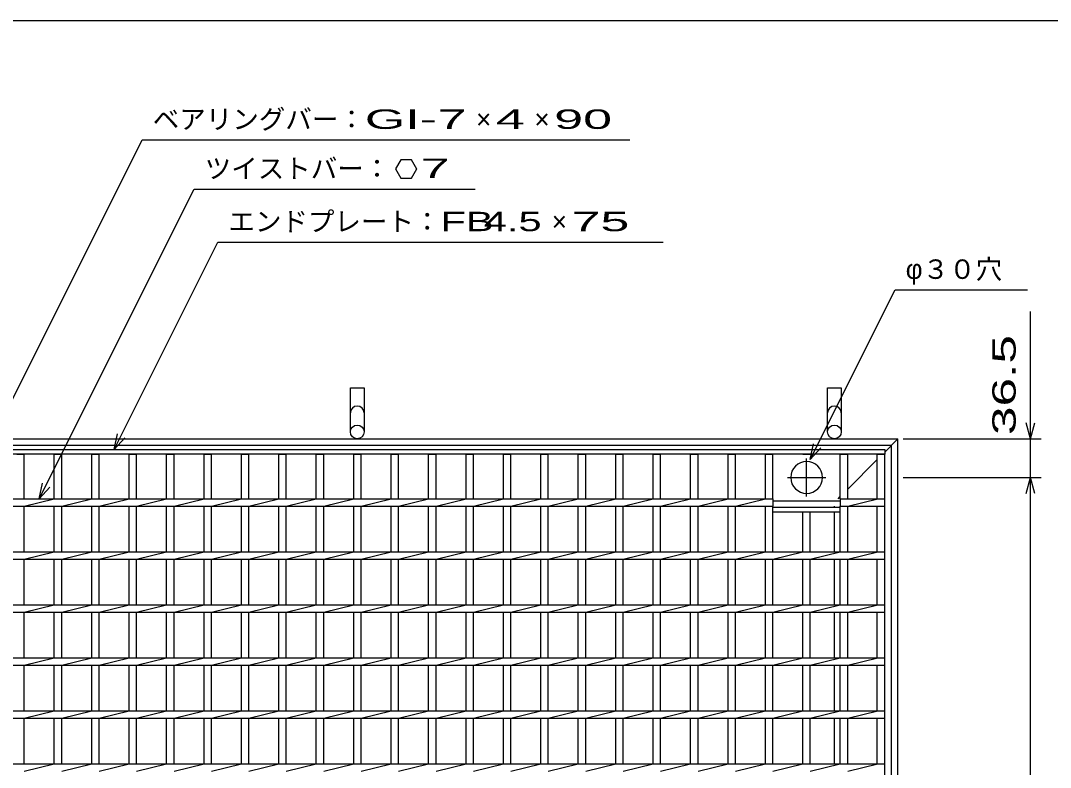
# Model space of a CAD drawing. Units: millimetres, scale not verified. Extents: x -1820 to 1731, y -1282 to 1054.
# Drawn here: x -1168 to -197, y 349 to 1054 of the extents above; entities that cross this region are included whole.
import ezdxf
from ezdxf.enums import TextEntityAlignment as Align

# ---------------------------------------------------------------- set-up
doc = ezdxf.new("R2010")
doc.units = ezdxf.units.MM
doc.header["$LTSCALE"] = 10
doc.linetypes.add('CHAIN', pattern=[18.5, 12, -1.5, 3.5, -1.5])
doc.linetypes.add('DASHED', pattern=[7.5, 6, -1.5])
for name, color, linetype, lineweight in [('0_2', 150, 'Continuous', 25), ('16', 3, 'Continuous', 25), ('19', 6, 'Continuous', 25), ('22', 4, 'Continuous', 25)]:
    doc.layers.add(name, color=color, linetype=linetype, lineweight=lineweight)
doc.styles.add('ベクトル', font='')
doc.styles.get('ベクトル').set_extended_font_data('ベクトル')

msp = doc.modelspace()

# ---------------------------------------------------------------- linework, layer by layer
at = {"layer": '0_2'}
msp.add_line((-1729, 1053.5), (1731, 1053.5), dxfattribs=at)
at = {"layer": '16'}
for p, q in [((-1348, 649), (-353, 649)), ((-353, 644.5), (-1348, 644.5)), ((-1171.5, 644.5), (-1164.5, 644.5)), ((-1164.5, 602.5), (-1164.5, 644.5)), ((-1136.2, 602.5), (-1136.2, 644.5)), ((-1136.2, 644.5), (-1129.2, 644.5)), ((-1129.2, 602.5), (-1129.2, 644.5)), ((-1100.9, 602.5), (-1100.9, 644.5)), ((-1100.9, 644.5), (-1093.9, 644.5)), ((-1093.9, 602.5), (-1093.9, 644.5)), ((-1065.6, 602.5), (-1065.6, 644.5)), ((-1065.6, 644.5), (-1058.6, 644.5)), ((-1058.6, 602.5), (-1058.6, 644.5)), ((-1030.3, 602.5), (-1030.3, 644.5)), ((-1030.3, 644.5), (-1023.3, 644.5)), ((-1023.3, 602.5), (-1023.3, 644.5)), ((-995, 602.5), (-995, 644.5)), ((-995, 644.5), (-988, 644.5)), ((-988, 602.5), (-988, 644.5)), ((-959.7, 602.5), (-959.7, 644.5)), ((-959.7, 644.5), (-952.7, 644.5)), ((-952.7, 602.5), (-952.7, 644.5)), ((-924.4, 602.5), (-924.4, 644.5)), ((-924.4, 644.5), (-917.4, 644.5)), ((-917.4, 602.5), (-917.4, 644.5)), ((-889.1, 602.5), (-889.1, 644.5)), ((-889.1, 644.5), (-882.1, 644.5)), ((-882.1, 602.5), (-882.1, 644.5)), ((-853.8, 602.5), (-853.8, 644.5)), ((-853.8, 644.5), (-846.8, 644.5)), ((-846.8, 602.5), (-846.8, 644.5)), ((-818.5, 602.5), (-818.5, 644.5)), ((-818.5, 644.5), (-811.5, 644.5)), ((-811.5, 602.5), (-811.5, 644.5)), ((-783.2, 602.5), (-783.2, 644.5)), ((-783.2, 644.5), (-776.2, 644.5)), ((-776.2, 602.5), (-776.2, 644.5)), ((-747.9, 602.5), (-747.9, 644.5)), ((-747.9, 644.5), (-740.9, 644.5)), ((-740.9, 602.5), (-740.9, 644.5)), ((-712.6, 602.5), (-712.6, 644.5)), ((-712.6, 644.5), (-705.6, 644.5)), ((-705.6, 602.5), (-705.6, 644.5)), ((-677.3, 602.5), (-677.3, 644.5)), ((-677.3, 644.5), (-670.3, 644.5)), ((-670.3, 602.5), (-670.3, 644.5)), ((-642, 602.5), (-642, 644.5)), ((-642, 644.5), (-635, 644.5)), ((-635, 602.5), (-635, 644.5)), ((-606.7, 602.5), (-606.7, 644.5)), ((-606.7, 644.5), (-599.7, 644.5)), ((-599.7, 602.5), (-599.7, 644.5)), ((-571.4, 602.5), (-571.4, 644.5)), ((-571.4, 644.5), (-564.4, 644.5)), ((-564.4, 602.5), (-564.4, 644.5)), ((-536.1, 602.5), (-536.1, 644.5)), ((-536.1, 644.5), (-529.1, 644.5)), ((-529.1, 602.5), (-529.1, 644.5)), ((-500.8, 602.5), (-500.8, 644.5)), ((-500.8, 644.5), (-493.8, 644.5)), ((-493.8, 602.5), (-493.8, 644.5)), ((-465.5, 602.5), (-465.5, 644.5)), ((-465.5, 644.5), (-458.5, 644.5)), ((-458.5, 602.5), (-458.5, 644.5)), ((-430.2, 644.5), (-423.2, 644.5)), ((-394.9, 602.5), (-394.9, 644.5)), ((-394.9, 644.5), (-387.9, 644.5)), ((-387.9, 602.5), (-387.9, 644.5)), ((-360, 602.5), (-360, 644.5)), ((-360, 644.5), (-353, 644.5)), ((-353, 649), (-353, 644.5)), ((-353, -346.5), (-353, 644.5)), ((-1242.1, 602.5), (-458.5, 602.5)), ((-1164.5, 595.5), (-1136.2, 602.5)), ((-1129.2, 595.5), (-1100.9, 602.5)), ((-1093.9, 595.5), (-1065.6, 602.5)), ((-1058.6, 595.5), (-1030.3, 602.5)), ((-1023.3, 595.5), (-995, 602.5)), ((-988, 595.5), (-959.7, 602.5)), ((-952.7, 595.5), (-924.4, 602.5)), ((-917.4, 595.5), (-889.1, 602.5)), ((-882.1, 595.5), (-853.8, 602.5)), ((-846.8, 595.5), (-818.5, 602.5)), ((-811.5, 595.5), (-783.2, 602.5)), ((-776.2, 595.5), (-747.9, 602.5)), ((-740.9, 595.5), (-712.6, 602.5)), ((-705.6, 595.5), (-677.3, 602.5)), ((-670.3, 595.5), (-642, 602.5)), ((-635, 595.5), (-606.7, 602.5)), ((-599.7, 595.5), (-571.4, 602.5)), ((-564.4, 595.5), (-536.1, 602.5)), ((-529.1, 595.5), (-500.8, 602.5)), ((-493.8, 595.5), (-465.5, 602.5)), ((-458.5, 602.5), (-458.5, 595.5)), ((-394.9, 602.5), (-353, 602.5)), ((-394.9, 602.5), (-394.9, 595.5)), ((-387.9, 595.5), (-359.6, 602.5)), ((-353, 595.5), (-353, 602.5)), ((-1242.1, 595.5), (-458.5, 595.5)), ((-1164.5, 552.5), (-1164.5, 595.5)), ((-1136.2, 552.5), (-1136.2, 595.5)), ((-1129.2, 552.5), (-1129.2, 595.5)), ((-1100.9, 552.5), (-1100.9, 595.5)), ((-1093.9, 552.5), (-1093.9, 595.5)), ((-1065.6, 552.5), (-1065.6, 595.5)), ((-1058.6, 552.5), (-1058.6, 595.5)), ((-1030.3, 552.5), (-1030.3, 595.5)), ((-1023.3, 552.5), (-1023.3, 595.5)), ((-995, 552.5), (-995, 595.5)), ((-988, 552.5), (-988, 595.5)), ((-959.7, 552.5), (-959.7, 595.5)), ((-952.7, 552.5), (-952.7, 595.5)), ((-924.4, 552.5), (-924.4, 595.5)), ((-917.4, 552.5), (-917.4, 595.5)), ((-889.1, 552.5), (-889.1, 595.5)), ((-882.1, 552.5), (-882.1, 595.5)), ((-853.8, 552.5), (-853.8, 595.5)), ((-846.8, 552.5), (-846.8, 595.5)), ((-818.5, 552.5), (-818.5, 595.5)), ((-811.5, 552.5), (-811.5, 595.5)), ((-783.2, 552.5), (-783.2, 595.5)), ((-776.2, 552.5), (-776.2, 595.5)), ((-747.9, 552.5), (-747.9, 595.5)), ((-740.9, 552.5), (-740.9, 595.5)), ((-712.6, 552.5), (-712.6, 595.5)), ((-705.6, 552.5), (-705.6, 595.5)), ((-677.3, 552.5), (-677.3, 595.5)), ((-670.3, 552.5), (-670.3, 595.5)), ((-642, 552.5), (-642, 595.5)), ((-635, 552.5), (-635, 595.5)), ((-606.7, 552.5), (-606.7, 595.5)), ((-599.7, 552.5), (-599.7, 595.5)), ((-571.4, 552.5), (-571.4, 595.5)), ((-564.4, 552.5), (-564.4, 595.5)), ((-536.1, 552.5), (-536.1, 595.5)), ((-529.1, 552.5), (-529.1, 595.5)), ((-500.8, 552.5), (-500.8, 595.5)), ((-493.8, 552.5), (-493.8, 595.5)), ((-465.5, 552.5), (-465.5, 595.5)), ((-458.5, 600.5), (-394.9, 600.5)), ((-458.5, 552.5), (-458.5, 595.5)), ((-458.5, 594.5), (-394.9, 594.5)), ((-458.5, 590), (-458.5, 594.5)), ((-394.9, 595.5), (-353, 595.5)), ((-394.9, 552.5), (-394.9, 595.5)), ((-394.9, 590), (-394.9, 594.5)), ((-387.9, 552.5), (-387.9, 595.5)), ((-360, 552.5), (-360, 595.5)), ((-458.5, 590), (-394.9, 590)), ((-430.2, 552.5), (-430.2, 590)), ((-423.2, 552.5), (-423.2, 590)), ((-1348, 552.5), (-353, 552.5)), ((-1348, 545.5), (-353, 545.5)), ((-1164.5, 545.5), (-1136.2, 552.5)), ((-1164.5, 502.5), (-1164.5, 545.5)), ((-1136.2, 502.5), (-1136.2, 545.5)), ((-1129.2, 545.5), (-1100.9, 552.5)), ((-1129.2, 502.5), (-1129.2, 545.5)), ((-1100.9, 502.5), (-1100.9, 545.5)), ((-1093.9, 545.5), (-1065.6, 552.5)), ((-1093.9, 502.5), (-1093.9, 545.5)), ((-1065.6, 502.5), (-1065.6, 545.5)), ((-1058.6, 545.5), (-1030.3, 552.5)), ((-1058.6, 502.5), (-1058.6, 545.5)), ((-1030.3, 502.5), (-1030.3, 545.5)), ((-1023.3, 545.5), (-995, 552.5)), ((-1023.3, 502.5), (-1023.3, 545.5)), ((-995, 502.5), (-995, 545.5)), ((-988, 545.5), (-959.7, 552.5)), ((-988, 502.5), (-988, 545.5)), ((-959.7, 502.5), (-959.7, 545.5)), ((-952.7, 545.5), (-924.4, 552.5)), ((-952.7, 502.5), (-952.7, 545.5)), ((-924.4, 502.5), (-924.4, 545.5)), ((-917.4, 545.5), (-889.1, 552.5)), ((-917.4, 502.5), (-917.4, 545.5)), ((-889.1, 502.5), (-889.1, 545.5)), ((-882.1, 545.5), (-853.8, 552.5)), ((-882.1, 502.5), (-882.1, 545.5)), ((-853.8, 502.5), (-853.8, 545.5)), ((-846.8, 545.5), (-818.5, 552.5)), ((-846.8, 502.5), (-846.8, 545.5)), ((-818.5, 502.5), (-818.5, 545.5)), ((-811.5, 545.5), (-783.2, 552.5)), ((-811.5, 502.5), (-811.5, 545.5)), ((-783.2, 502.5), (-783.2, 545.5)), ((-776.2, 545.5), (-747.9, 552.5)), ((-776.2, 502.5), (-776.2, 545.5)), ((-747.9, 502.5), (-747.9, 545.5)), ((-740.9, 545.5), (-712.6, 552.5)), ((-740.9, 502.5), (-740.9, 545.5)), ((-712.6, 502.5), (-712.6, 545.5)), ((-705.6, 545.5), (-677.3, 552.5)), ((-705.6, 502.5), (-705.6, 545.5)), ((-677.3, 502.5), (-677.3, 545.5)), ((-670.3, 545.5), (-642, 552.5)), ((-670.3, 502.5), (-670.3, 545.5)), ((-642, 502.5), (-642, 545.5)), ((-635, 545.5), (-606.7, 552.5)), ((-635, 502.5), (-635, 545.5)), ((-606.7, 502.5), (-606.7, 545.5)), ((-599.7, 545.5), (-571.4, 552.5)), ((-599.7, 502.5), (-599.7, 545.5)), ((-571.4, 502.5), (-571.4, 545.5)), ((-564.4, 545.5), (-536.1, 552.5)), ((-564.4, 502.5), (-564.4, 545.5)), ((-536.1, 502.5), (-536.1, 545.5)), ((-529.1, 545.5), (-500.8, 552.5)), ((-529.1, 502.5), (-529.1, 545.5)), ((-500.8, 502.5), (-500.8, 545.5)), ((-493.8, 545.5), (-465.5, 552.5)), ((-493.8, 502.5), (-493.8, 545.5)), ((-465.5, 502.5), (-465.5, 545.5)), ((-458.5, 545.5), (-430.2, 552.5)), ((-458.5, 502.5), (-458.5, 545.5)), ((-430.2, 502.5), (-430.2, 545.5)), ((-423.2, 545.5), (-394.9, 552.5)), ((-423.2, 502.5), (-423.2, 545.5)), ((-394.9, 502.5), (-394.9, 545.5)), ((-387.9, 545.5), (-359.6, 552.5)), ((-387.9, 502.5), (-387.9, 545.5)), ((-360, 502.5), (-360, 545.5)), ((-353, 545.5), (-353, 552.5)), ((-1348, 502.5), (-353, 502.5)), ((-1348, 495.5), (-353, 495.5)), ((-1164.5, 495.5), (-1136.2, 502.5)), ((-1164.5, 452.5), (-1164.5, 495.5)), ((-1136.2, 452.5), (-1136.2, 495.5)), ((-1129.2, 495.5), (-1100.9, 502.5)), ((-1129.2, 452.5), (-1129.2, 495.5)), ((-1100.9, 452.5), (-1100.9, 495.5)), ((-1093.9, 495.5), (-1065.6, 502.5)), ((-1093.9, 452.5), (-1093.9, 495.5)), ((-1065.6, 452.5), (-1065.6, 495.5)), ((-1058.6, 495.5), (-1030.3, 502.5)), ((-1058.6, 452.5), (-1058.6, 495.5)), ((-1030.3, 452.5), (-1030.3, 495.5)), ((-1023.3, 495.5), (-995, 502.5)), ((-1023.3, 452.5), (-1023.3, 495.5)), ((-995, 452.5), (-995, 495.5)), ((-988, 495.5), (-959.7, 502.5)), ((-988, 452.5), (-988, 495.5)), ((-959.7, 452.5), (-959.7, 495.5)), ((-952.7, 495.5), (-924.4, 502.5)), ((-952.7, 452.5), (-952.7, 495.5)), ((-924.4, 452.5), (-924.4, 495.5)), ((-917.4, 495.5), (-889.1, 502.5)), ((-917.4, 452.5), (-917.4, 495.5)), ((-889.1, 452.5), (-889.1, 495.5)), ((-882.1, 495.5), (-853.8, 502.5)), ((-882.1, 452.5), (-882.1, 495.5)), ((-853.8, 452.5), (-853.8, 495.5)), ((-846.8, 495.5), (-818.5, 502.5)), ((-846.8, 452.5), (-846.8, 495.5)), ((-818.5, 452.5), (-818.5, 495.5)), ((-811.5, 495.5), (-783.2, 502.5)), ((-811.5, 452.5), (-811.5, 495.5)), ((-783.2, 452.5), (-783.2, 495.5)), ((-776.2, 495.5), (-747.9, 502.5)), ((-776.2, 452.5), (-776.2, 495.5)), ((-747.9, 452.5), (-747.9, 495.5)), ((-740.9, 495.5), (-712.6, 502.5)), ((-740.9, 452.5), (-740.9, 495.5)), ((-712.6, 452.5), (-712.6, 495.5)), ((-705.6, 495.5), (-677.3, 502.5)), ((-705.6, 452.5), (-705.6, 495.5)), ((-677.3, 452.5), (-677.3, 495.5)), ((-670.3, 495.5), (-642, 502.5)), ((-670.3, 452.5), (-670.3, 495.5)), ((-642, 452.5), (-642, 495.5)), ((-635, 495.5), (-606.7, 502.5)), ((-635, 452.5), (-635, 495.5)), ((-606.7, 452.5), (-606.7, 495.5)), ((-599.7, 495.5), (-571.4, 502.5)), ((-599.7, 452.5), (-599.7, 495.5)), ((-571.4, 452.5), (-571.4, 495.5)), ((-564.4, 495.5), (-536.1, 502.5)), ((-564.4, 452.5), (-564.4, 495.5)), ((-536.1, 452.5), (-536.1, 495.5)), ((-529.1, 495.5), (-500.8, 502.5)), ((-529.1, 452.5), (-529.1, 495.5)), ((-500.8, 452.5), (-500.8, 495.5)), ((-493.8, 495.5), (-465.5, 502.5)), ((-493.8, 452.5), (-493.8, 495.5)), ((-465.5, 452.5), (-465.5, 495.5)), ((-458.5, 495.5), (-430.2, 502.5)), ((-458.5, 452.5), (-458.5, 495.5)), ((-430.2, 452.5), (-430.2, 495.5)), ((-423.2, 495.5), (-394.9, 502.5)), ((-423.2, 452.5), (-423.2, 495.5)), ((-394.9, 452.5), (-394.9, 495.5)), ((-387.9, 495.5), (-359.6, 502.5)), ((-387.9, 452.5), (-387.9, 495.5)), ((-360, 452.5), (-360, 495.5)), ((-353, 495.5), (-353, 502.5)), ((-1348, 452.5), (-353, 452.5)), ((-1164.5, 445.5), (-1136.2, 452.5)), ((-1129.2, 445.5), (-1100.9, 452.5)), ((-1093.9, 445.5), (-1065.6, 452.5)), ((-1058.6, 445.5), (-1030.3, 452.5)), ((-1023.3, 445.5), (-995, 452.5)), ((-988, 445.5), (-959.7, 452.5)), ((-952.7, 445.5), (-924.4, 452.5)), ((-917.4, 445.5), (-889.1, 452.5)), ((-882.1, 445.5), (-853.8, 452.5)), ((-846.8, 445.5), (-818.5, 452.5)), ((-811.5, 445.5), (-783.2, 452.5)), ((-776.2, 445.5), (-747.9, 452.5)), ((-740.9, 445.5), (-712.6, 452.5)), ((-705.6, 445.5), (-677.3, 452.5)), ((-670.3, 445.5), (-642, 452.5)), ((-635, 445.5), (-606.7, 452.5)), ((-599.7, 445.5), (-571.4, 452.5)), ((-564.4, 445.5), (-536.1, 452.5)), ((-529.1, 445.5), (-500.8, 452.5)), ((-493.8, 445.5), (-465.5, 452.5)), ((-458.5, 445.5), (-430.2, 452.5)), ((-423.2, 445.5), (-394.9, 452.5)), ((-387.9, 445.5), (-359.6, 452.5)), ((-353, 445.5), (-353, 452.5)), ((-1348, 445.5), (-353, 445.5)), ((-1164.5, 402.5), (-1164.5, 445.5)), ((-1136.2, 402.5), (-1136.2, 445.5)), ((-1129.2, 402.5), (-1129.2, 445.5)), ((-1100.9, 402.5), (-1100.9, 445.5)), ((-1093.9, 402.5), (-1093.9, 445.5)), ((-1065.6, 402.5), (-1065.6, 445.5)), ((-1058.6, 402.5), (-1058.6, 445.5)), ((-1030.3, 402.5), (-1030.3, 445.5)), ((-1023.3, 402.5), (-1023.3, 445.5)), ((-995, 402.5), (-995, 445.5)), ((-988, 402.5), (-988, 445.5)), ((-959.7, 402.5), (-959.7, 445.5)), ((-952.7, 402.5), (-952.7, 445.5)), ((-924.4, 402.5), (-924.4, 445.5)), ((-917.4, 402.5), (-917.4, 445.5)), ((-889.1, 402.5), (-889.1, 445.5)), ((-882.1, 402.5), (-882.1, 445.5)), ((-853.8, 402.5), (-853.8, 445.5)), ((-846.8, 402.5), (-846.8, 445.5)), ((-818.5, 402.5), (-818.5, 445.5)), ((-811.5, 402.5), (-811.5, 445.5)), ((-783.2, 402.5), (-783.2, 445.5)), ((-776.2, 402.5), (-776.2, 445.5)), ((-747.9, 402.5), (-747.9, 445.5)), ((-740.9, 402.5), (-740.9, 445.5)), ((-712.6, 402.5), (-712.6, 445.5)), ((-705.6, 402.5), (-705.6, 445.5)), ((-677.3, 402.5), (-677.3, 445.5)), ((-670.3, 402.5), (-670.3, 445.5)), ((-642, 402.5), (-642, 445.5)), ((-635, 402.5), (-635, 445.5)), ((-606.7, 402.5), (-606.7, 445.5)), ((-599.7, 402.5), (-599.7, 445.5)), ((-571.4, 402.5), (-571.4, 445.5)), ((-564.4, 402.5), (-564.4, 445.5)), ((-536.1, 402.5), (-536.1, 445.5)), ((-529.1, 402.5), (-529.1, 445.5)), ((-500.8, 402.5), (-500.8, 445.5)), ((-493.8, 402.5), (-493.8, 445.5)), ((-465.5, 402.5), (-465.5, 445.5)), ((-458.5, 402.5), (-458.5, 445.5)), ((-430.2, 402.5), (-430.2, 445.5)), ((-423.2, 402.5), (-423.2, 445.5)), ((-394.9, 402.5), (-394.9, 445.5)), ((-387.9, 402.5), (-387.9, 445.5)), ((-360, 402.5), (-360, 445.5)), ((-1348, 402.5), (-353, 402.5)), ((-1164.5, 395.5), (-1136.2, 402.5)), ((-1129.2, 395.5), (-1100.9, 402.5)), ((-1093.9, 395.5), (-1065.6, 402.5)), ((-1058.6, 395.5), (-1030.3, 402.5)), ((-1023.3, 395.5), (-995, 402.5)), ((-988, 395.5), (-959.7, 402.5)), ((-952.7, 395.5), (-924.4, 402.5)), ((-917.4, 395.5), (-889.1, 402.5)), ((-882.1, 395.5), (-853.8, 402.5)), ((-846.8, 395.5), (-818.5, 402.5)), ((-811.5, 395.5), (-783.2, 402.5)), ((-776.2, 395.5), (-747.9, 402.5)), ((-740.9, 395.5), (-712.6, 402.5)), ((-705.6, 395.5), (-677.3, 402.5)), ((-670.3, 395.5), (-642, 402.5)), ((-635, 395.5), (-606.7, 402.5)), ((-599.7, 395.5), (-571.4, 402.5)), ((-564.4, 395.5), (-536.1, 402.5)), ((-529.1, 395.5), (-500.8, 402.5)), ((-493.8, 395.5), (-465.5, 402.5)), ((-458.5, 395.5), (-430.2, 402.5)), ((-423.2, 395.5), (-394.9, 402.5)), ((-387.9, 395.5), (-359.6, 402.5)), ((-353, 395.5), (-353, 402.5)), ((-1348, 395.5), (-353, 395.5)), ((-1164.5, 352.5), (-1164.5, 395.5)), ((-1136.2, 352.5), (-1136.2, 395.5)), ((-1129.2, 352.5), (-1129.2, 395.5)), ((-1100.9, 352.5), (-1100.9, 395.5)), ((-1093.9, 352.5), (-1093.9, 395.5)), ((-1065.6, 352.5), (-1065.6, 395.5)), ((-1058.6, 352.5), (-1058.6, 395.5)), ((-1030.3, 352.5), (-1030.3, 395.5)), ((-1023.3, 352.5), (-1023.3, 395.5)), ((-995, 352.5), (-995, 395.5)), ((-988, 352.5), (-988, 395.5)), ((-959.7, 352.5), (-959.7, 395.5)), ((-952.7, 352.5), (-952.7, 395.5)), ((-924.4, 352.5), (-924.4, 395.5)), ((-917.4, 352.5), (-917.4, 395.5)), ((-889.1, 352.5), (-889.1, 395.5)), ((-882.1, 352.5), (-882.1, 395.5)), ((-853.8, 352.5), (-853.8, 395.5)), ((-846.8, 352.5), (-846.8, 395.5)), ((-818.5, 352.5), (-818.5, 395.5)), ((-811.5, 352.5), (-811.5, 395.5)), ((-783.2, 352.5), (-783.2, 395.5)), ((-776.2, 352.5), (-776.2, 395.5)), ((-747.9, 352.5), (-747.9, 395.5)), ((-740.9, 352.5), (-740.9, 395.5)), ((-712.6, 352.5), (-712.6, 395.5)), ((-705.6, 352.5), (-705.6, 395.5)), ((-677.3, 352.5), (-677.3, 395.5)), ((-670.3, 352.5), (-670.3, 395.5)), ((-642, 352.5), (-642, 395.5)), ((-635, 352.5), (-635, 395.5)), ((-606.7, 352.5), (-606.7, 395.5)), ((-599.7, 352.5), (-599.7, 395.5)), ((-571.4, 352.5), (-571.4, 395.5)), ((-564.4, 352.5), (-564.4, 395.5)), ((-536.1, 352.5), (-536.1, 395.5)), ((-529.1, 352.5), (-529.1, 395.5)), ((-500.8, 352.5), (-500.8, 395.5)), ((-493.8, 352.5), (-493.8, 395.5)), ((-465.5, 352.5), (-465.5, 395.5)), ((-458.5, 352.5), (-458.5, 395.5)), ((-430.2, 352.5), (-430.2, 395.5)), ((-423.2, 352.5), (-423.2, 395.5)), ((-394.9, 352.5), (-394.9, 395.5)), ((-387.9, 352.5), (-387.9, 395.5)), ((-360, 352.5), (-360, 395.5)), ((-1348, 352.5), (-353, 352.5)), ((-1164.5, 345.5), (-1136.2, 352.5)), ((-1129.2, 345.5), (-1100.9, 352.5)), ((-1093.9, 345.5), (-1065.6, 352.5)), ((-1058.6, 345.5), (-1030.3, 352.5)), ((-1023.3, 345.5), (-995, 352.5)), ((-988, 345.5), (-959.7, 352.5)), ((-952.7, 345.5), (-924.4, 352.5)), ((-917.4, 345.5), (-889.1, 352.5)), ((-882.1, 345.5), (-853.8, 352.5)), ((-846.8, 345.5), (-818.5, 352.5)), ((-811.5, 345.5), (-783.2, 352.5)), ((-776.2, 345.5), (-747.9, 352.5)), ((-740.9, 345.5), (-712.6, 352.5)), ((-705.6, 345.5), (-677.3, 352.5)), ((-670.3, 345.5), (-642, 352.5)), ((-635, 345.5), (-606.7, 352.5)), ((-599.7, 345.5), (-571.4, 352.5)), ((-564.4, 345.5), (-536.1, 352.5)), ((-529.1, 345.5), (-500.8, 352.5)), ((-493.8, 345.5), (-465.5, 352.5)), ((-458.5, 345.5), (-430.2, 352.5)), ((-423.2, 345.5), (-394.9, 352.5)), ((-387.9, 345.5), (-359.6, 352.5)), ((-353, 345.5), (-353, 352.5))]:
    msp.add_line(p, q, dxfattribs=at)
at = {"layer": '16', "linetype": 'CHAIN'}
for p, q in [((-426.7, 604.5), (-426.7, 640.5)), ((-444.7, 622.5), (-408.7, 622.5))]:
    msp.add_line(p, q, dxfattribs=at)
at = {"layer": '16'}
for start, end in [(90, 270), (270, 90)]:
    msp.add_arc((-426.7, 622.5), 15, start, end, dxfattribs=at)
at = {"layer": '19'}
for p, q in [((-857, 665.5), (-857, 707.12)), ((-857, 707.12), (-844, 707.12)), ((-844, 707.12), (-844, 665.5)), ((-407, 665.5), (-407, 707.12)), ((-407, 707.12), (-394, 707.12)), ((-394, 707.12), (-394, 665.5)), ((-1360.5, 659), (-340.5, 659)), ((-1354.5, 653), (-346.5, 653)), ((-346.5, -355), (-346.5, 653)), ((-340.5, -361), (-340.5, 659)), ((-400.5, 552.5), (-400.5, 590)), ((-400.5, 502.5), (-400.5, 545.5)), ((-400.5, 452.5), (-400.5, 495.5)), ((-400.5, 402.5), (-400.5, 445.5)), ((-400.5, 352.5), (-400.5, 395.5))]:
    msp.add_line(p, q, dxfattribs=at)
at = {"layer": '19', "linetype": 'DASHED'}
for p, q in [((-353, 646.5), (-340.5, 659)), ((-387.9, 611.6), (-360, 639.5)), ((-397, 602.5), (-394.9, 604.6)), ((-400.5, 594.5), (-400.5, 595.5))]:
    msp.add_line(p, q, dxfattribs=at)
at = {"layer": '19'}
for centre in [(-850.5, 665.5), (-400.5, 665.5)]:
    msp.add_circle(centre, 6.5, dxfattribs=at)
for centre in [(-850.5, 683.34), (-400.5, 683.34)]:
    msp.add_arc(centre, 6.5, 0, 180, dxfattribs=at)
at = {"layer": '22'}
for p, q in [((-1235.1, 577.5), (-1053.35, 941)), ((-1053.35, 941), (-593.35, 941)), ((-809.35, 922.27), (-814.35, 913.6)), ((-814.35, 913.6), (-809.35, 904.94)), ((-799.35, 922.27), (-809.35, 922.27)), ((-794.35, 913.5), (-799.35, 922.27)), ((-799.35, 904.94), (-794.35, 913.6)), ((-809.35, 904.94), (-799.35, 904.94)), ((-1150.35, 602.5), (-1004.35, 894.5)), ((-1004.35, 894.5), (-739.35, 894.5)), ((-1079.75, 649), (-982, 844.5)), ((-982, 844.5), (-562, 844.5)), ((-423.2, 639.5), (-343.2, 799.5)), ((-343.2, 799.5), (-218.2, 799.5)), ((-215.5, 659), (-215.5, 779)), ((-215.5, 659), (-219.5, 674)), ((-215.5, 659), (-211.5, 674)), ((-1079.75, 649), (-1076.75, 663.6)), ((-1079.75, 649), (-1069.75, 660)), ((-423.2, 639.5), (-420.2, 654.1)), ((-335.5, 659), (-205.5, 659)), ((-215.5, 622.5), (-215.5, 659)), ((-423.2, 639.5), (-413.2, 650.5)), ((-335.5, 622.5), (-205.5, 622.5)), ((-219.5, 607.5), (-215.5, 622.5)), ((-211.5, 607.5), (-215.5, 622.5)), ((-215.5, -324.5), (-215.5, 622.5)), ((-1150.35, 602.5), (-1147.35, 617.1)), ((-1150.35, 602.5), (-1140.35, 613.5))]:
    msp.add_line(p, q, dxfattribs=at)

# ---------------------------------------------------------------- texts
at = {"layer": '22', "color": 2, "style": 'ベクトル'}
for s, p in [('ベアリングバー：', (-1043.35, 960.5)), ('×', (-738.35, 960.5)), ('×', (-683.35, 960.5)), ('ツイストバー：', (-994.35, 914)), ('エンドプレート：', (-972, 864)), ('×', (-667, 864)), ('φ３０穴', (-333.2, 819))]:
    msp.add_text(s, height=18.33, dxfattribs=at).set_placement(p, align=Align.MIDDLE_LEFT)
for s, width, p in [('GI-', 2, (-843.35, 960.5)), (' 7 ', 2, (-788.35, 960.5)), (' 4 ', 2, (-733.35, 960.5)), (' 90 ', 2, (-678.35, 960.5)), (' 7 ', 2, (-804.35, 914.1)), ('FB', 1.6, (-772, 864)), (' 4.5 ', 1.6, (-742, 864)), (' 75 ', 2, (-662, 864))]:
    msp.add_text(s, height=18.33, dxfattribs=dict(at, width=width)).set_placement(p, align=Align.MIDDLE_LEFT)
at = {"layer": '22', "color": 2, "style": 'ベクトル', "width": 1.65}
msp.add_text(' 36.5 ', height=21.99, rotation=90, dxfattribs=at).set_placement((-240.5, 649), align=Align.MIDDLE_LEFT)

doc.saveas('drawing.dxf')
